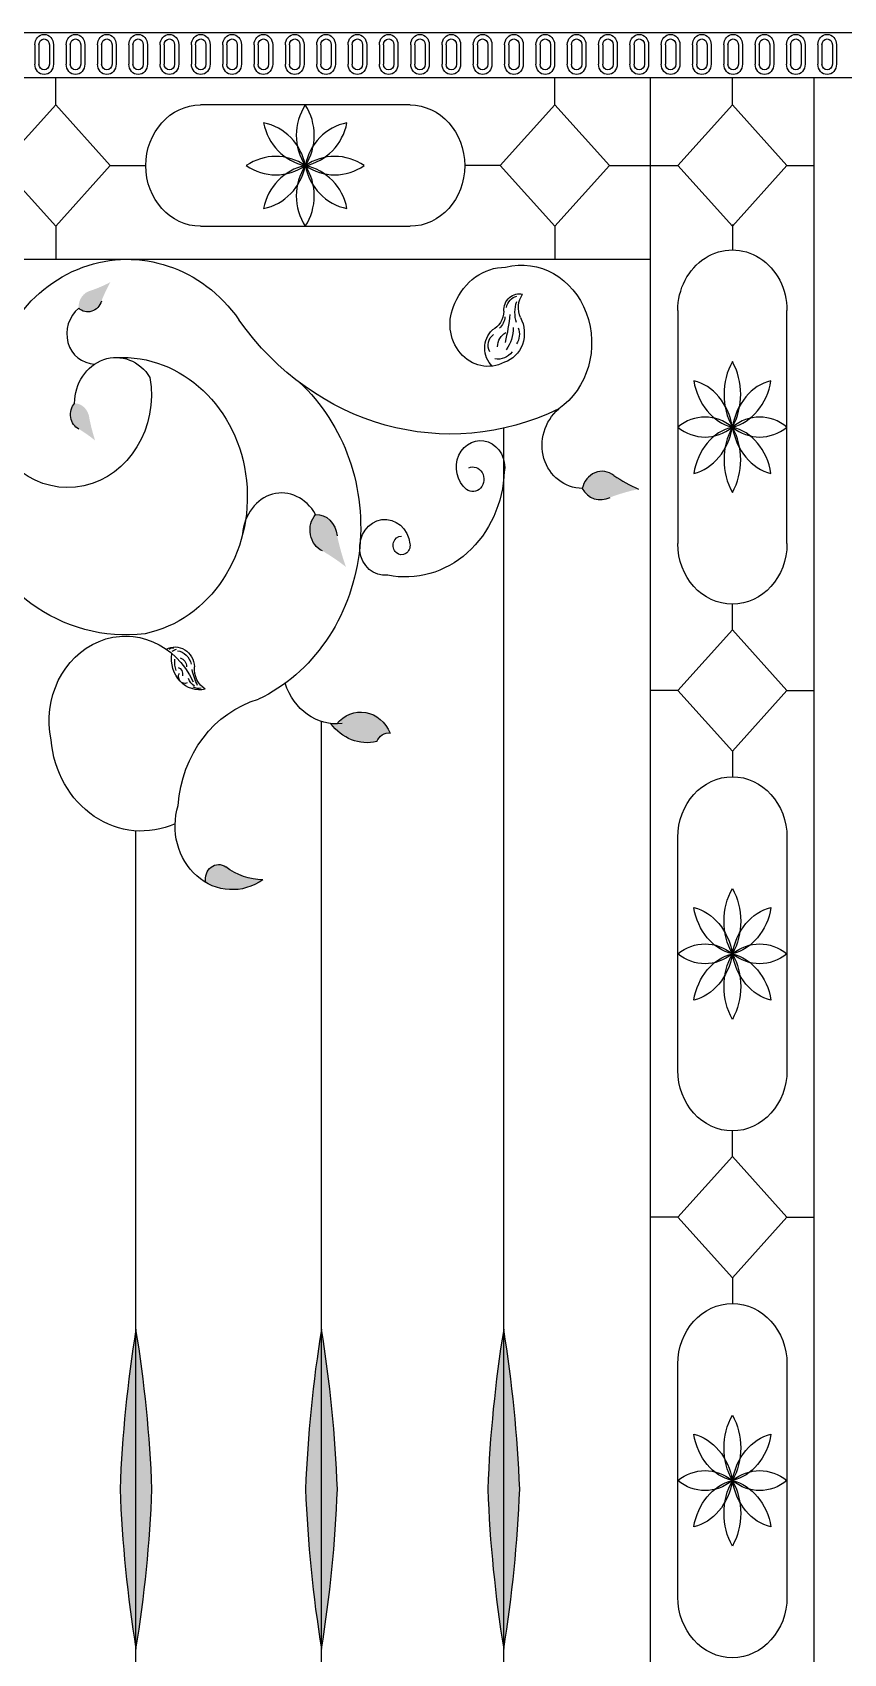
# Model space of a CAD drawing. Header units: inches. Extents: x -12530 to 36157, y 78659 to 110077.
# Drawn here: x 16740 to 17387, y 95311 to 96602 of the extents above; entities that cross this region are included whole.
import ezdxf

# ---------------------------------------------------------------- set-up
doc = ezdxf.new("R2010")
doc.units = ezdxf.units.IN
doc.header["$MEASUREMENT"] = 0
doc.layers.add('freecads.com', color=7, linetype='Continuous')

msp = doc.modelspace()

# ---------------------------------------------------------------- hatches: boundary and pattern name
at = {"layer": 'freecads.com'}
h = msp.add_hatch(color=256, dxfattribs=at)
edge = h.paths.add_edge_path()
edge.add_ellipse((16756.56915233813, 96504.02784692858), major_axis=(43.06384436879893, 105.7939623155157), ratio=0.9469011507490561, start_angle=218.0504278339955, end_angle=226.5621950178512, ccw=False)
edge.add_ellipse((16789.3356725439, 96384.17907957749), major_axis=(4.792041118782542, 11.77249789979493), ratio=0.9469011507478438, start_angle=31.97543274600651, end_angle=120.6182258387456)
edge.add_ellipse((16784.88071595626, 96390.7168436998), major_axis=(4.284943297238092, 10.52672227104629), ratio=0.946901150749597, start_angle=159.7426158206247, end_angle=277.1150805852438)
edge.add_ellipse((16905.88046496419, 96344.2372041218), major_axis=(47.34596571399138, 116.3137519308572), ratio=0.9469011507503976, start_angle=82.53915729714771, end_angle=90.5950854310887, ccw=False)
h = msp.add_hatch(color=256, dxfattribs=at)
edge = h.paths.add_edge_path()
edge.add_ellipse((16884.85749487706, 96318.93575745924), major_axis=(-8.829557838660241, 121.2470976972234), ratio=0.8359317068079867, start_angle=99.78457259615902, end_angle=109.79613458912229, ccw=False)
edge.add_ellipse((16774.56329251868, 96293.03345593935), major_axis=(-0.9825319788094438, 13.49208567121029), ratio=0.8359317068012387, start_angle=-87.58124347453948, end_angle=-1.761904168033556)
edge.add_ellipse((16780.81063008584, 96297.39924930505), major_axis=(-0.8785596183861876, 12.06434181823648), ratio=0.8359317068012913, start_angle=32.51968818700655, end_angle=159.02811667615)
edge.add_ellipse((16728.66777434676, 96167.48022922767), major_axis=(-9.7075388596566, 133.3034942245956), ratio=0.8359317068004688, start_angle=326.433184229696, end_angle=333.5028607831824, ccw=False)
h = msp.add_hatch(color=256, dxfattribs=at)
edge = h.paths.add_edge_path()
edge.add_ellipse((17245.90010907651, 96078.66063698233), major_axis=(64.91117555621292, 151.1091326150022), ratio=0.9321556912634203, start_angle=31.39300988303569, end_angle=39.76336417614962)
edge.add_ellipse((17193.72713847815, 96247.94822657768), major_axis=(7.223159633431393, 16.81506115689548), ratio=0.932155691267479, start_angle=143.9978660258343, end_angle=225.9268037189526, ccw=False)
edge.add_ellipse((17193.48242331339, 96236.23671513371), major_axis=(6.458798806082675, 15.03567724333848), ratio=0.932155691265331, start_angle=-14.409785686897976, end_angle=103.5107411766183, ccw=False)
edge.add_ellipse((17298.72209390854, 96402.44082074754), major_axis=(71.3657207607902, 166.1349077105219), ratio=0.9321556912642247, start_angle=171.3837466457649, end_angle=178.5079110942614)
h = msp.add_hatch(color=256, dxfattribs=at)
edge = h.paths.add_edge_path()
edge.add_ellipse((17124.00966235869, 96239.22689113839), major_axis=(-14.01955956894244, 173.0469924099723), ratio=0.8364599452372479, start_angle=100.5485766842105, end_angle=110.534208690421, ccw=False)
edge.add_ellipse((16967.12825880449, 96198.80538737917), major_axis=(-1.560062899776448, 19.25625347812914), ratio=0.8364599452286361, start_angle=-86.80599533184382, end_angle=-1.218981540459355)
edge.add_ellipse((16975.94149521525, 96205.23505863431), major_axis=(-1.39497573155363, 17.21854053999207), ratio=0.8364599452286675, start_angle=33.14863903629293, end_angle=159.5890570134705)
edge.add_ellipse((16904.73412190301, 96018.05263596874), major_axis=(-15.41361660421612, 190.2541932257607), ratio=0.8364599452274143, start_angle=327.0306658284395, end_angle=334.077844666511, ccw=False)
h = msp.add_hatch(color=256, dxfattribs=at)
edge = h.paths.add_edge_path()
edge.add_ellipse((16982.72245549846, 96099.55982388221), major_axis=(-5.76904e-11, 48.25036335208235), ratio=0.9000000000041753, start_angle=174.4578935609662, end_angle=179.9999999999474)
edge.add_ellipse((17001.85364987525, 96031.73806726153), major_axis=(-3.7173e-12, 28.89454090421123), ratio=0.9000000000001392, start_angle=297.4647620366055, end_angle=404.34835233096675, ccw=False)
edge.add_ellipse((17024.30612748418, 96032.34132296478), major_axis=(1.80479e-11, 11.70462034125568), ratio=0.9000000000002611, start_angle=-5.410998007281128, end_angle=63.39969833489099)
edge.add_ellipse((17007.07177404462, 96077.8488314191), major_axis=(-9.768e-12, 41.57193963614203), ratio=0.9000000000001216, start_angle=132.1588293890722, end_angle=190.6191178511974, ccw=False)
h = msp.add_hatch(color=256, dxfattribs=at)
edge = h.paths.add_edge_path()
edge.add_ellipse((16888.69457425694, 95927.60803366105), major_axis=(-8.854e-12, 11.62452469734468), ratio=0.9000000000004398, start_angle=-30.393698442721472, end_angle=104.7088469894592, ccw=False)
edge.add_ellipse((16924.25885912405, 95985.90062130078), major_axis=(-3.40459e-11, 58.80169778019465), ratio=0.9000000000002781, start_angle=148.4158256806919, end_angle=179.7310628270357)
edge.add_ellipse((16899.55905726362, 95969.81536075428), major_axis=(-5.8318e-12, 50.60703985846156), ratio=0.9000000000002099, start_angle=154.8760792223053, end_angle=209.7599069993675, ccw=False)
h = msp.add_hatch(color=256, dxfattribs=at)
edge = h.paths.add_edge_path()
edge.add_ellipse((17547.59919345753, 95400.51898445588), major_axis=(5.980363e-10, 885.5106899501646), ratio=0.8337058137773302, start_angle=76.90014490661731, end_angle=86.80132032790912)
edge.add_ellipse((17547.59919345753, 95482.94520606729), major_axis=(-9.930737e-10, 885.5106899506695), ratio=0.8337058137768671, start_angle=93.19867967207823, end_angle=103.0998550931513)
edge.add_ellipse((16098.11483157248, 95482.94520606729), major_axis=(8.21094e-10, 885.5106899507152), ratio=0.833705813776725, start_angle=256.9001449068301, end_angle=266.8013203279054)
edge.add_ellipse((16098.11483157012, 95400.51898446058), major_axis=(7.37165e-10, 885.5106899508253), ratio=0.8337058137789236, start_angle=-86.80132032834622, end_angle=-76.90014490708406)
h = msp.add_hatch(color=256, dxfattribs=at)
edge = h.paths.add_edge_path()
edge.add_ellipse((17695.35201212213, 95400.51898445588), major_axis=(3.905494e-10, 885.5106899499237), ratio=0.8337058137775541, start_angle=76.90014490660388, end_angle=86.80132032789568)
edge.add_ellipse((17695.35201212213, 95482.94520606729), major_axis=(-6.693256e-10, 885.510689950181), ratio=0.8337058137773231, start_angle=93.19867967209916, end_angle=103.0998550931722)
edge.add_ellipse((16245.86765023826, 95482.94520606729), major_axis=(8.21094e-10, 885.5106899507152), ratio=0.833705813776725, start_angle=256.9001449068301, end_angle=266.8013203279054)
edge.add_ellipse((16245.86765023591, 95400.51898446058), major_axis=(7.366154e-10, 885.510689950828), ratio=0.8337058137789236, start_angle=-86.80132032834626, end_angle=-76.90014490708411)
h = msp.add_hatch(color=256, dxfattribs=at)
edge = h.paths.add_edge_path()
edge.add_ellipse((17840.524288626, 95400.51898445588), major_axis=(5.980363e-10, 885.5106899501646), ratio=0.8337058137773302, start_angle=76.90014490661731, end_angle=86.80132032790912)
edge.add_ellipse((17840.524288626, 95482.94520606729), major_axis=(-9.930737e-10, 885.5106899506695), ratio=0.8337058137768671, start_angle=93.19867967207823, end_angle=103.0998550931513)
edge.add_ellipse((16391.03992674094, 95482.94520606729), major_axis=(8.21094e-10, 885.5106899507152), ratio=0.833705813776725, start_angle=256.9001449068301, end_angle=266.8013203279054)
edge.add_ellipse((16391.03992673859, 95400.51898446058), major_axis=(7.366154e-10, 885.510689950828), ratio=0.8337058137789236, start_angle=-86.80132032834626, end_angle=-76.90014490708411)

# ---------------------------------------------------------------- linework, layer by layer
for p, q in [((15987.81709525844, 96602.03731265885), (18796.53814705358, 96602.03731265885)), ((16742.30926990831, 96592.24936807767), (16742.30926990831, 96576.77873008043)), ((16745.59089050415, 96592.24936807767), (16745.59089050415, 96576.77873008043)), ((16753.86818240923, 96592.24936807767), (16753.86818240923, 96576.77873008043)), ((16757.1498030062, 96592.24936807767), (16757.1498030062, 96576.77873008043)), ((16767.25647433805, 96592.24936807767), (16767.25647433805, 96576.77873008043)), ((16770.53809493622, 96592.24936807767), (16770.53809493622, 96576.77873008043)), ((16778.81538684013, 96592.24936807767), (16778.81538684013, 96576.77873008043)), ((16782.09700743714, 96592.24936807767), (16782.09700743714, 96576.77873008043)), ((16792.20367877013, 96592.24936807767), (16792.20367877013, 96576.77873008043)), ((16795.48529936596, 96592.24936807767), (16795.48529936596, 96576.77873008043)), ((16803.76259127104, 96592.24936807767), (16803.76259127104, 96576.77873008043)), ((16807.04421186804, 96592.24936807767), (16807.04421186804, 96576.77873008043)), ((16817.15088319987, 96592.24936807767), (16817.15088319987, 96576.77873008043)), ((16820.43250379804, 96592.24936807767), (16820.43250379804, 96576.77873008043)), ((16828.70979570195, 96592.24936807767), (16828.70979570195, 96576.77873008043)), ((16831.99141629895, 96592.24936807767), (16831.99141629895, 96576.77873008043)), ((16842.09808763197, 96592.24936807767), (16842.09808763197, 96576.77873008043)), ((16845.37970822778, 96592.24936807767), (16845.37970822778, 96576.77873008043)), ((16853.65700013286, 96592.24936807767), (16853.65700013286, 96576.77873008043)), ((16856.93862072986, 96592.24936807767), (16856.93862072986, 96576.77873008043)), ((16867.04529206288, 96592.24936807767), (16867.04529206288, 96576.77873008043)), ((16870.32691265985, 96592.24936807767), (16870.32691265985, 96576.77873008043)), ((16878.60420456496, 96592.24936807767), (16878.60420456496, 96576.77873008043)), ((16881.88582516076, 96592.24936807767), (16881.88582516076, 96576.77873008043)), ((16891.99249649379, 96592.24936807767), (16891.99249649379, 96576.77873008043)), ((16895.27411709079, 96592.24936807767), (16895.27411709079, 96576.77873008043)), ((16903.55140899467, 96592.24936807767), (16903.55140899467, 96576.77873008043)), ((16906.83302959284, 96592.24936807767), (16906.83302959284, 96576.77873008043)), ((16916.9397009247, 96592.24936807767), (16916.9397009247, 96576.77873008043)), ((16920.22132152169, 96592.24936807767), (16920.22132152169, 96576.77873008043)), ((16928.49861342677, 96592.24936807767), (16928.49861342677, 96576.77873008043)), ((16931.78023402258, 96592.24936807767), (16931.78023402258, 96576.77873008043)), ((16941.8869053556, 96592.24936807767), (16941.8869053556, 96576.77873008043)), ((16945.16852595261, 96592.24936807767), (16945.16852595261, 96576.77873008043)), ((16953.44581785649, 96592.24936807767), (16953.44581785649, 96576.77873008043)), ((16956.72743845468, 96592.24936807767), (16956.72743845468, 96576.77873008043)), ((16966.83410978651, 96592.24936807767), (16966.83410978651, 96576.77873008043)), ((16970.11573038468, 96592.24936807767), (16970.11573038468, 96576.77873008043)), ((16978.39302228859, 96592.24936807767), (16978.39302228859, 96576.77873008043)), ((16981.6746428844, 96592.24936807767), (16981.6746428844, 96576.77873008043)), ((16991.78131421861, 96592.24936807767), (16991.78131421861, 96576.77873008043)), ((16995.06293481442, 96592.24936807767), (16995.06293481442, 96576.77873008043)), ((17003.3402267195, 96592.24936807767), (17003.3402267195, 96576.77873008043)), ((17006.6218473165, 96592.24936807767), (17006.6218473165, 96576.77873008043)), ((17016.72851864833, 96592.24936807767), (17016.72851864833, 96576.77873008043)), ((17020.01013924649, 96592.24936807767), (17020.01013924649, 96576.77873008043)), ((17028.2874311504, 96592.24936807767), (17028.2874311504, 96576.77873008043)), ((17031.56905174741, 96592.24936807767), (17031.56905174741, 96576.77873008043)), ((17041.67572308043, 96592.24936807767), (17041.67572308043, 96576.77873008043)), ((17044.95734367623, 96592.24936807767), (17044.95734367623, 96576.77873008043)), ((17053.23463558131, 96592.24936807767), (17053.23463558131, 96576.77873008043)), ((17056.51625617831, 96592.24936807767), (17056.51625617831, 96576.77873008043)), ((17066.62292751014, 96592.24936807767), (17066.62292751014, 96576.77873008043)), ((17069.90454810834, 96592.24936807767), (17069.90454810834, 96576.77873008043)), ((17078.18184001222, 96592.24936807767), (17078.18184001222, 96576.77873008043)), ((17081.46346060922, 96592.24936807767), (17081.46346060922, 96576.77873008043)), ((17091.57013194224, 96592.24936807767), (17091.57013194224, 96576.77873008043)), ((17094.85175253924, 96592.24936807767), (17094.85175253924, 96576.77873008043)), ((17103.12904444313, 96592.24936807767), (17103.12904444313, 96576.77873008043)), ((17106.41066504132, 96592.24936807767), (17106.41066504132, 96576.77873008043)), ((17116.51733637315, 96592.24936807767), (17116.51733637315, 96576.77873008043)), ((17119.79895697015, 96592.24936807767), (17119.79895697015, 96576.77873008043)), ((17128.07624887523, 96592.24936807767), (17128.07624887523, 96576.77873008043)), ((17131.35786947104, 96592.24936807767), (17131.35786947104, 96576.77873008043)), ((17141.46454080406, 96592.24936807767), (17141.46454080406, 96576.77873008043)), ((17144.74616140106, 96592.24936807767), (17144.74616140106, 96576.77873008043)), ((17153.02345330497, 96592.24936807767), (17153.02345330497, 96576.77873008043)), ((17156.30507390314, 96592.24936807767), (17156.30507390314, 96576.77873008043)), ((17166.41174523497, 96592.24936807767), (17166.41174523497, 96576.77873008043)), ((17169.6933658308, 96592.24936807767), (17169.6933658308, 96576.77873008043)), ((17177.97065773704, 96592.24936807767), (17177.97065773704, 96576.77873008043)), ((17181.25227833285, 96592.24936807767), (17181.25227833285, 96576.77873008043)), ((17191.35894966587, 96592.24936807767), (17191.35894966587, 96576.77873008043)), ((17194.64057026288, 96592.24936807767), (17194.64057026288, 96576.77873008043)), ((17202.91786216679, 96592.24936807767), (17202.91786216679, 96576.77873008043)), ((17206.19948276495, 96592.24936807767), (17206.19948276495, 96576.77873008043)), ((17216.30615409678, 96592.24936807767), (17216.30615409678, 96576.77873008043)), ((17219.58777469378, 96592.24936807767), (17219.58777469378, 96576.77873008043)), ((17227.86506659886, 96592.24936807767), (17227.86506659886, 96576.77873008043)), ((17231.14668719586, 96592.24936807767), (17231.14668719586, 96576.77873008043)), ((17241.25335852888, 96592.24936807767), (17241.25335852888, 96576.77873008043)), ((17244.53497912469, 96592.24936807767), (17244.53497912469, 96576.77873008043)), ((17252.81227102977, 96592.24936807767), (17252.81227102977, 96576.77873008043)), ((17256.09389162677, 96592.24936807767), (17256.09389162677, 96576.77873008043)), ((17266.20056295863, 96592.24936807767), (17266.20056295863, 96576.77873008043)), ((17269.4821835556, 96592.24936807767), (17269.4821835556, 96576.77873008043)), ((17277.7594754607, 96592.24936807767), (17277.7594754607, 96576.77873008043)), ((17281.04109605768, 96592.24936807767), (17281.04109605768, 96576.77873008043)), ((17291.1477673907, 96592.24936807767), (17291.1477673907, 96576.77873008043)), ((17294.4293879865, 96592.24936807767), (17294.4293879865, 96576.77873008043)), ((17302.70667989161, 96592.24936807767), (17302.70667989161, 96576.77873008043)), ((17305.98830048858, 96592.24936807767), (17305.98830048858, 96576.77873008043)), ((17316.09497182044, 96592.24936807767), (17316.09497182044, 96576.77873008043)), ((17319.37659241744, 96592.24936807767), (17319.37659241744, 96576.77873008043)), ((17327.65388432252, 96592.24936807767), (17327.65388432252, 96576.77873008043)), ((17330.93550491949, 96592.24936807767), (17330.93550491949, 96576.77873008043)), ((17341.04217625135, 96592.24936807767), (17341.04217625135, 96576.77873008043)), ((17344.32379684951, 96592.24936807767), (17344.32379684951, 96576.77873008043)), ((17352.60108875343, 96592.24936807767), (17352.60108875343, 96576.77873008043)), ((17355.88270935159, 96592.24936807767), (17355.88270935159, 96576.77873008043)), ((17365.98938068342, 96592.24936807767), (17365.98938068342, 96576.77873008043)), ((17369.27100127926, 96592.24936807767), (17369.27100127926, 96576.77873008043)), ((17377.5482931855, 96592.24936807767), (17377.5482931855, 96576.77873008043)), ((17380.82991378133, 96592.24936807767), (17380.82991378133, 96576.77873008043)), ((15987.81709525844, 96566.19743068157), (18796.53814705358, 96566.19743068157)), ((16758.9290326407, 96544.26446648416), (16758.9290326407, 96566.19743068157)), ((17156.50534138883, 96544.26446648416), (17156.50534138883, 96566.19743068157)), ((17232.73497775132, 94033.30365418523), (17232.73497775132, 96566.19743068157)), ((17297.92615460947, 96544.26446648416), (17297.92615460947, 96566.19743068157)), ((17363.11733146881, 94033.30365418523), (17363.11733146881, 96566.19743068157)), ((16715.43243034113, 96495.93490837354), (16758.9290326407, 96544.26446648416)), ((16758.9290326407, 96544.26446648416), (16802.42563494026, 96495.93490837354)), ((17041.19554450755, 96544.26446648416), (16874.23882952078, 96544.26446648416)), ((17156.50534138883, 96544.26446648416), (17113.00873908807, 96495.93490837354)), ((17200.00194368839, 96495.93490837354), (17156.50534138883, 96544.26446648416)), ((17297.92615460947, 96544.26446648416), (17254.4295523111, 96495.93490837354)), ((17341.42275690904, 96495.93490837354), (17297.92615460947, 96544.26446648416)), ((16758.9290326407, 96447.60535026764), (16715.43243034113, 96495.93490837354)), ((16802.42563494026, 96495.93490837354), (16758.9290326407, 96447.60535026764)), ((16802.42563494026, 96495.93490837354), (16830.74222722122, 96495.93490837354)), ((17113.00873908807, 96495.93490837354), (17084.69214680828, 96495.93490837354)), ((17113.00873908807, 96495.93490837354), (17156.50534138883, 96447.60535026764)), ((17156.50534138883, 96447.60535026764), (17200.00194368839, 96495.93490837354)), ((17200.00194368839, 96495.93490837354), (17254.4295523111, 96495.93490837354)), ((17254.4295523111, 96495.93490837354), (17297.92615460947, 96447.60535026764)), ((17297.92615460947, 96447.60535026764), (17341.42275690904, 96495.93490837354)), ((17341.42275690904, 96495.93490837354), (17363.11733146881, 96495.93490837354)), ((17297.92615460947, 96449.15331344664), (17297.92615460947, 96428.76831243766)), ((16758.9290326407, 96447.60535026764), (16758.9290326407, 96421.32814877453)), ((16874.23882952078, 96447.60535026764), (17041.19554450755, 96447.60535026764)), ((17156.50534138883, 96447.60535026764), (17156.50534138883, 96421.32814877453)), ((16132.66381480512, 96421.32814877453), (17232.73497775132, 96421.32814877453)), ((17254.4295523111, 96380.43875433176), (17254.4295523111, 96194.93129322698)), ((17341.42275690904, 96194.93129322698), (17341.42275690904, 96380.43875433176)), ((17115.78210768405, 94810.67897302256), (17115.78210768405, 96286.82343528025)), ((17297.92615460947, 96126.21673410737), (17297.92615460947, 96146.60173512108)), ((17254.4295523111, 96077.88717599676), (17297.92615460947, 96126.21673410737)), ((17297.92615460947, 96126.21673410737), (17341.42275690904, 96077.88717599676)), ((17254.4295523111, 96077.88717599676), (17232.73497775132, 96077.88717599676)), ((17297.92615460947, 96029.55761788614), (17254.4295523111, 96077.88717599676)), ((17341.42275690904, 96077.88717599676), (17297.92615460947, 96029.55761788614)), ((17341.42275690904, 96077.88717599676), (17363.11733146881, 96077.88717599676)), ((16970.60983118021, 94890.44871188934), (16970.60983118021, 96053.22444744674)), ((17297.92615460947, 96029.55761788614), (17297.92615460947, 96009.17261687716)), ((16822.85701251442, 95059.25876865687), (16822.85701251442, 95966.04866136528)), ((17254.4295523111, 95775.33559766648), (17254.4295523111, 95960.84305876654)), ((17341.42275690904, 95960.84305876654), (17341.42275690904, 95775.33559766648)), ((17297.92615460947, 95706.62103854687), (17297.92615460947, 95727.00603956057)), ((17297.92615460947, 95706.62103854687), (17254.4295523111, 95658.29148043627)), ((17341.42275690904, 95658.29148043627), (17297.92615460947, 95706.62103854687)), ((17254.4295523111, 95658.29148043627), (17232.73497775132, 95658.29148043627)), ((17254.4295523111, 95658.29148043627), (17297.92615460947, 95609.96192233035)), ((17297.92615460947, 95609.96192233035), (17341.42275690904, 95658.29148043627)), ((17341.42275690904, 95658.29148043627), (17363.11733146881, 95658.29148043627)), ((17297.92615460947, 95609.96192233035), (17297.92615460947, 95589.57692131666)), ((17254.4295523111, 95355.73990210597), (17254.4295523111, 95541.24736320601)), ((17341.42275690904, 95541.24736320601), (17341.42275690904, 95355.73990210597))]:
    msp.add_line(p, q, dxfattribs=at)
at = {"layer": 'freecads.com', "extrusion": (0, 0, -1)}
for centre, major_axis, ratio, start_param, end_param in [((16749.72953645669, 96592.24936807767), (1.4899e-12, 8.244740610319162), 0.9000000000004904, 4.712388980384527, 7.85398163397432), ((16749.72953645669, 96592.24936807767), (-1.28346e-11, 4.598495502589265), 0.9000000000006837, -1.570796326792384, 1.570796326797408), ((16774.67674088759, 96592.24936807767), (1.4899e-12, 8.244740610319162), 0.9000000000004904, 4.712388980384527, 7.85398163397432), ((16774.67674088759, 96592.24936807767), (-1.28346e-11, 4.598495502589265), 0.9000000000006837, -1.570796326792384, 1.570796326797408), ((16799.6239453185, 96592.24936807767), (1.4899e-12, 8.244740610319162), 0.9000000000004904, 4.712388980384527, 7.85398163397432), ((16799.6239453185, 96592.24936807767), (-1.28346e-11, 4.598495502589265), 0.9000000000006837, -1.570796326792384, 1.570796326797408), ((16824.57114975058, 96592.24936807767), (1.4899e-12, 8.244740610319162), 0.9000000000004904, 4.712388980384527, 7.85398163397432), ((16824.57114975058, 96592.24936807767), (-1.28346e-11, 4.598495502589265), 0.9000000000006837, -1.570796326792384, 1.570796326797408), ((16849.51835418032, 96592.24936807767), (1.4899e-12, 8.244740610319162), 0.9000000000004904, 4.712388980384527, 7.85398163397432), ((16849.51835418032, 96592.24936807767), (-1.28346e-11, 4.598495502589265), 0.9000000000006837, -1.570796326792384, 1.570796326797408), ((16874.46555861242, 96592.24936807767), (1.4899e-12, 8.244740610319162), 0.9000000000004904, 4.712388980384527, 7.85398163397432), ((16874.46555861242, 96592.24936807767), (-1.28346e-11, 4.598495502589265), 0.9000000000006837, -1.570796326792384, 1.570796326797408), ((16899.41276304213, 96592.24936807767), (1.4899e-12, 8.244740610319162), 0.9000000000004904, 4.712388980384527, 7.85398163397432), ((16899.41276304213, 96592.24936807767), (-1.28346e-11, 4.598495502589265), 0.9000000000006837, -1.570796326792384, 1.570796326797408), ((16924.35996747423, 96592.24936807767), (1.4899e-12, 8.244740610319162), 0.9000000000004904, 4.712388980384527, 7.85398163397432), ((16924.35996747423, 96592.24936807767), (-1.28346e-11, 4.598495502589265), 0.9000000000006837, -1.570796326792384, 1.570796326797408), ((16949.30717190514, 96592.24936807767), (1.4899e-12, 8.244740610319162), 0.9000000000004904, 4.712388980384527, 7.85398163397432), ((16949.30717190514, 96592.24936807767), (-1.28346e-11, 4.598495502589265), 0.9000000000006837, -1.570796326792384, 1.570796326797408), ((16974.25437633605, 96592.24936807767), (1.4899e-12, 8.244740610319162), 0.9000000000004904, 4.712388980384527, 7.85398163397432), ((16974.25437633605, 96592.24936807767), (-1.28346e-11, 4.598495502589265), 0.9000000000006837, -1.570796326792384, 1.570796326797408), ((16999.20158076696, 96592.24936807767), (1.4899e-12, 8.244740610319162), 0.9000000000004904, 4.712388980384527, 7.85398163397432), ((16999.20158076696, 96592.24936807767), (-1.28346e-11, 4.598495502589265), 0.9000000000006837, -1.570796326792384, 1.570796326797408), ((17024.14878519786, 96592.24936807767), (1.4899e-12, 8.244740610319162), 0.9000000000004904, 4.712388980384527, 7.85398163397432), ((17024.14878519786, 96592.24936807767), (-1.28346e-11, 4.598495502589265), 0.9000000000006837, -1.570796326792384, 1.570796326797408), ((17049.09598962877, 96592.24936807767), (1.4899e-12, 8.244740610319162), 0.9000000000004904, 4.712388980384527, 7.85398163397432), ((17049.09598962877, 96592.24936807767), (-1.28346e-11, 4.598495502589265), 0.9000000000006837, -1.570796326792384, 1.570796326797408), ((17074.04319406087, 96592.24936807767), (1.4899e-12, 8.244740610319162), 0.9000000000004904, 4.712388980384527, 7.85398163397432), ((17074.04319406087, 96592.24936807767), (-1.28346e-11, 4.598495502589265), 0.9000000000006837, -1.570796326792384, 1.570796326797408), ((17098.99039849059, 96592.24936807767), (1.4899e-12, 8.244740610319162), 0.9000000000004904, 4.712388980384527, 7.85398163397432), ((17098.99039849059, 96592.24936807767), (-1.28346e-11, 4.598495502589265), 0.9000000000006837, -1.570796326792384, 1.570796326797408), ((17123.93760292269, 96592.24936807767), (1.4899e-12, 8.244740610319162), 0.9000000000004904, 4.712388980384527, 7.85398163397432), ((17123.93760292269, 96592.24936807767), (-1.28346e-11, 4.598495502589265), 0.9000000000006837, -1.570796326792384, 1.570796326797408), ((17148.88480735243, 96592.24936807767), (1.4899e-12, 8.244740610319162), 0.9000000000004904, 4.712388980384527, 7.85398163397432), ((17148.88480735243, 96592.24936807767), (-1.28346e-11, 4.598495502589265), 0.9000000000006837, -1.570796326792384, 1.570796326797408), ((17173.8320117845, 96592.24936807767), (1.4899e-12, 8.244740610319162), 0.9000000000004904, 4.712388980384527, 7.85398163397432), ((17173.8320117845, 96592.24936807767), (-1.28346e-11, 4.598495502589265), 0.9000000000006837, -1.570796326792384, 1.570796326797408), ((17198.77921621541, 96592.24936807767), (1.4899e-12, 8.244740610319162), 0.9000000000004904, 4.712388980384527, 7.85398163397432), ((17198.77921621541, 96592.24936807767), (-1.28346e-11, 4.598495502589265), 0.9000000000006837, -1.570796326792384, 1.570796326797408), ((17223.72642064632, 96592.24936807767), (1.4899e-12, 8.244740610319162), 0.9000000000004904, 4.712388980384527, 7.85398163397432), ((17223.72642064632, 96592.24936807767), (-1.28346e-11, 4.598495502589265), 0.9000000000006837, -1.570796326792384, 1.570796326797408), ((17248.67362507723, 96592.24936807767), (1.4899e-12, 8.244740610319162), 0.9000000000004904, 4.712388980384527, 7.85398163397432), ((17248.67362507723, 96592.24936807767), (-1.28346e-11, 4.598495502589265), 0.9000000000006837, -1.570796326792384, 1.570796326797408), ((17273.62082950814, 96592.24936807767), (1.4899e-12, 8.244740610319162), 0.9000000000004904, 4.712388980384527, 7.85398163397432), ((17273.62082950814, 96592.24936807767), (-1.28346e-11, 4.598495502589265), 0.9000000000006837, -1.570796326792384, 1.570796326797408), ((17298.56803393907, 96592.24936807767), (1.4899e-12, 8.244740610319162), 0.9000000000004904, 4.712388980384527, 7.85398163397432), ((17298.56803393907, 96592.24936807767), (-1.28346e-11, 4.598495502589265), 0.9000000000006837, -1.570796326792384, 1.570796326797408), ((17323.51523837114, 96592.24936807767), (1.4899e-12, 8.244740610319162), 0.9000000000004904, 4.712388980384527, 7.85398163397432), ((17323.51523837114, 96592.24936807767), (-1.28346e-11, 4.598495502589265), 0.9000000000006837, -1.570796326792384, 1.570796326797408), ((17348.46244280089, 96592.24936807767), (1.4899e-12, 8.244740610319162), 0.9000000000004904, 4.712388980384527, 7.85398163397432), ((17348.46244280089, 96592.24936807767), (-1.28346e-11, 4.598495502589265), 0.9000000000006837, -1.570796326792384, 1.570796326797408), ((17373.40964723296, 96592.24936807767), (1.4899e-12, 8.244740610319162), 0.9000000000004904, 4.712388980384527, 7.85398163397432), ((17373.40964723296, 96592.24936807767), (-1.28346e-11, 4.598495502589265), 0.9000000000006837, -1.570796326792384, 1.570796326797408), ((16749.72953645669, 96576.77873008043), (6.725e-13, 8.24474061032366), 0.8999999999997271, 1.570796326794822, 4.712388980384615), ((16749.72953645669, 96576.77873008043), (6.468e-12, 4.598495502593757), 0.8999999999993162, 1.57079632679363, 4.712388980383423), ((16774.67674088759, 96576.77873008043), (6.725e-13, 8.24474061032366), 0.8999999999997271, 1.570796326794822, 4.712388980384615), ((16774.67674088759, 96576.77873008043), (6.468e-12, 4.598495502593757), 0.8999999999993162, 1.57079632679363, 4.712388980383423), ((16799.6239453185, 96576.77873008043), (6.725e-13, 8.24474061032366), 0.8999999999997271, 1.570796326794822, 4.712388980384615), ((16799.6239453185, 96576.77873008043), (6.468e-12, 4.598495502593757), 0.8999999999993162, 1.57079632679363, 4.712388980383423), ((16824.57114975058, 96576.77873008043), (6.725e-13, 8.24474061032366), 0.8999999999997271, 1.570796326794822, 4.712388980384615), ((16824.57114975058, 96576.77873008043), (6.468e-12, 4.598495502593757), 0.8999999999993162, 1.57079632679363, 4.712388980383423), ((16849.51835418032, 96576.77873008043), (6.725e-13, 8.24474061032366), 0.8999999999997271, 1.570796326794822, 4.712388980384615), ((16849.51835418032, 96576.77873008043), (6.468e-12, 4.598495502593757), 0.8999999999993162, 1.57079632679363, 4.712388980383423), ((16874.46555861242, 96576.77873008043), (6.725e-13, 8.24474061032366), 0.8999999999997271, 1.570796326794822, 4.712388980384615), ((16874.46555861242, 96576.77873008043), (6.468e-12, 4.598495502593757), 0.8999999999993162, 1.57079632679363, 4.712388980383423), ((16899.41276304213, 96576.77873008043), (6.725e-13, 8.24474061032366), 0.8999999999997271, 1.570796326794822, 4.712388980384615), ((16899.41276304213, 96576.77873008043), (6.468e-12, 4.598495502593757), 0.8999999999993162, 1.57079632679363, 4.712388980383423), ((16924.35996747423, 96576.77873008043), (6.725e-13, 8.24474061032366), 0.8999999999997271, 1.570796326794822, 4.712388980384615), ((16924.35996747423, 96576.77873008043), (6.468e-12, 4.598495502593757), 0.8999999999993162, 1.57079632679363, 4.712388980383423), ((16949.30717190514, 96576.77873008043), (6.725e-13, 8.24474061032366), 0.8999999999997271, 1.570796326794822, 4.712388980384615), ((16949.30717190514, 96576.77873008043), (6.468e-12, 4.598495502593757), 0.8999999999993162, 1.57079632679363, 4.712388980383423), ((16974.25437633605, 96576.77873008043), (6.725e-13, 8.24474061032366), 0.8999999999997271, 1.570796326794822, 4.712388980384615), ((16974.25437633605, 96576.77873008043), (6.468e-12, 4.598495502593757), 0.8999999999993162, 1.57079632679363, 4.712388980383423), ((16999.20158076696, 96576.77873008043), (6.725e-13, 8.24474061032366), 0.8999999999997271, 1.570796326794822, 4.712388980384615), ((16999.20158076696, 96576.77873008043), (6.468e-12, 4.598495502593757), 0.8999999999993162, 1.57079632679363, 4.712388980383423), ((17024.14878519786, 96576.77873008043), (6.725e-13, 8.24474061032366), 0.8999999999997271, 1.570796326794822, 4.712388980384615), ((17024.14878519786, 96576.77873008043), (6.468e-12, 4.598495502593757), 0.8999999999993162, 1.57079632679363, 4.712388980383423), ((17049.09598962877, 96576.77873008043), (6.725e-13, 8.24474061032366), 0.8999999999997271, 1.570796326794822, 4.712388980384615), ((17049.09598962877, 96576.77873008043), (6.468e-12, 4.598495502593757), 0.8999999999993162, 1.57079632679363, 4.712388980383423), ((17074.04319406087, 96576.77873008043), (6.725e-13, 8.24474061032366), 0.8999999999997271, 1.570796326794822, 4.712388980384615), ((17074.04319406087, 96576.77873008043), (6.468e-12, 4.598495502593757), 0.8999999999993162, 1.57079632679363, 4.712388980383423), ((17098.99039849059, 96576.77873008043), (6.725e-13, 8.24474061032366), 0.8999999999997271, 1.570796326794822, 4.712388980384615), ((17098.99039849059, 96576.77873008043), (6.468e-12, 4.598495502593757), 0.8999999999993162, 1.57079632679363, 4.712388980383423), ((17123.93760292269, 96576.77873008043), (6.725e-13, 8.24474061032366), 0.8999999999997271, 1.570796326794822, 4.712388980384615), ((17123.93760292269, 96576.77873008043), (6.468e-12, 4.598495502593757), 0.8999999999993162, 1.57079632679363, 4.712388980383423), ((17148.88480735243, 96576.77873008043), (6.725e-13, 8.24474061032366), 0.8999999999997271, 1.570796326794822, 4.712388980384615), ((17148.88480735243, 96576.77873008043), (6.468e-12, 4.598495502593757), 0.8999999999993162, 1.57079632679363, 4.712388980383423), ((17173.8320117845, 96576.77873008043), (6.725e-13, 8.24474061032366), 0.8999999999997271, 1.570796326794822, 4.712388980384615), ((17173.8320117845, 96576.77873008043), (6.468e-12, 4.598495502593757), 0.8999999999993162, 1.57079632679363, 4.712388980383423), ((17198.77921621541, 96576.77873008043), (6.725e-13, 8.24474061032366), 0.8999999999997271, 1.570796326794822, 4.712388980384615), ((17198.77921621541, 96576.77873008043), (6.468e-12, 4.598495502593757), 0.8999999999993162, 1.57079632679363, 4.712388980383423), ((17223.72642064632, 96576.77873008043), (6.725e-13, 8.24474061032366), 0.8999999999997271, 1.570796326794822, 4.712388980384615), ((17223.72642064632, 96576.77873008043), (6.468e-12, 4.598495502593757), 0.8999999999993162, 1.57079632679363, 4.712388980383423), ((17248.67362507723, 96576.77873008043), (6.725e-13, 8.24474061032366), 0.8999999999997271, 1.570796326794822, 4.712388980384615), ((17248.67362507723, 96576.77873008043), (6.468e-12, 4.598495502593757), 0.8999999999993162, 1.57079632679363, 4.712388980383423), ((17273.62082950814, 96576.77873008043), (6.725e-13, 8.24474061032366), 0.8999999999997271, 1.570796326794822, 4.712388980384615), ((17273.62082950814, 96576.77873008043), (6.468e-12, 4.598495502593757), 0.8999999999993162, 1.57079632679363, 4.712388980383423), ((17298.56803393907, 96576.77873008043), (6.725e-13, 8.24474061032366), 0.8999999999997271, 1.570796326794822, 4.712388980384615), ((17298.56803393907, 96576.77873008043), (6.468e-12, 4.598495502593757), 0.8999999999993162, 1.57079632679363, 4.712388980383423), ((17323.51523837114, 96576.77873008043), (6.725e-13, 8.24474061032366), 0.8999999999997271, 1.570796326794822, 4.712388980384615), ((17323.51523837114, 96576.77873008043), (6.468e-12, 4.598495502593757), 0.8999999999993162, 1.57079632679363, 4.712388980383423), ((17348.46244280089, 96576.77873008043), (6.725e-13, 8.24474061032366), 0.8999999999997271, 1.570796326794822, 4.712388980384615), ((17348.46244280089, 96576.77873008043), (6.468e-12, 4.598495502593757), 0.8999999999993162, 1.57079632679363, 4.712388980383423), ((17373.40964723296, 96576.77873008043), (6.725e-13, 8.24474061032366), 0.8999999999997271, 1.570796326794822, 4.712388980384615), ((17373.40964723296, 96576.77873008043), (6.468e-12, 4.598495502593757), 0.8999999999993162, 1.57079632679363, 4.712388980383423), ((16874.23882952078, 96495.93490837354), (-7.3793e-12, 48.32955811072588), 0.900000000000093, 3.141592653589962, 6.283185307179755), ((17041.19554450755, 96495.93490837354), (-7.3793e-12, 48.32955811072588), 0.900000000000093, 1.696e-13, 3.141592653589962), ((16815.93916827594, 96296.00363996852), (-2.37098e-11, 125.3245088022622), 0.9000000000001145, -1.547671826016722, 0.9074852098330503), ((17297.92615460947, 96380.43875433176), (1.8294e-12, 48.32955811071691), 0.9000000000001207, 4.712388980384655, 7.853981633974449), ((17117.29067809288, 96365.72011788588), (-2.29824e-11, 49.31787610107069), 0.90000000000006, -1.14087400565172, 8.72e-13), ((17130.11727082801, 96354.76446481142), (2.16699e-11, 61.93554116445902), 0.9000000000000166, -0.232187103239456, 2.58499027137941), ((17103.24753492476, 96369.65299362651), (-3.8747e-12, 33.62288937148862), 0.9000000000003489, 2.696082150176335, 5.229522056389362), ((17127.92716930838, 96380.37612711953), (-8.0551e-12, 13.46169786058744), 0.9000000000000596, 4.678600652174045, 6.528783362314412), ((17128.61191224975, 96380.01699329654), (-3.79e-13, 12.27073545344497), 0.9000000000001671, -1.329833552819917, -0.2250971634679075), ((17146.52402120673, 96379.07500691543), (1.3527e-11, 24.21772453485036), 0.8999999999998204, 4.366096177742448, 5.07520415590461), ((17142.67040836199, 96382.7186012071), (6.394e-12, 16.93061405854071), 0.9000000000000342, 4.2316218293669, 5.397673023592687), ((17073.46705854471, 96520.53808191922), (-1.46968e-11, 238.3969549531146), 0.9000000000000927, 2.728671575560124, 4.045983830701688), ((17100.51295695109, 96380.58034142073), (1.7774e-12, 17.01898422056723), 0.9000000000001037, 1.609526064343186, 2.724225780742168), ((17106.09437277481, 96375.81303436327), (1.01042e-11, 11.71493983310367), 0.900000000000152, 1.59068947252339, 2.502772232842222), ((17110.45466297611, 96362.58110858928), (-5.5315e-12, 24.15474981759687), 0.9000000000001007, 1.03614824289714, 2.869960920446592), ((16996.34317086179, 96391.78847681312), (1.637292e-10, 138.8570707140923), 0.8999999999994932, 1.674701400555044, 1.837801263963537), ((17117.5206254697, 96350.58545958735), (8.5669e-12, 18.77205545460103), 0.9000000000000964, 3.842602187112411, 5.589756474351689), ((17112.62399234578, 96352.77431668415), (3.2311e-12, 10.26349204210641), 0.9000000000001103, 4.189352766540998, 5.711406153451748), ((17122.57180705759, 96351.28298442368), (6.2132e-12, 12.99771433309057), 0.8999999999998477, -1.540417139156004, -0.4592134706804721), ((17100.04165782502, 96366.18084888684), (1.4997e-11, 25.81972861443615), 0.9000000000000621, 1.540457210067901, 2.282607791708187), ((17117.07987200849, 96361.55720355551), (-4.1215e-12, 12.43299780440469), 0.9000000000001337, 1.145567324660138, 2.234169100906592), ((16806.9092969566, 96306.52277936228), (5.33e-14, 36.57014802890851), 0.9000000000001392, -1.570144438810887, 0.9666102788850148), ((16811.63382657279, 96232.18671650234), (-8.95363e-11, 111.0303770422465), 0.9000000000001454, -0.0472972821528748, 2.956124847520818), ((17110.83762316056, 96359.1076593728), (1.76508e-11, 17.31351857979853), 0.9000000000001968, 2.29416774924754, 3.275867329364823), ((16768.5028537136, 96313.5752112917), (1.916312e-10, 74.05237560693556), 0.899999999999914, 1.384407005131753, 4.51291492337803), ((16867.49137223904, 96208.07601224098), (-2.4957e-12, 149.2985333653992), 0.9000000000000907, 0.6884156864624122, 2.736567283896502), ((16780.81063008584, 96297.39924930505), (-0.878559618425333, 12.06434181822481), 0.8359317068019539, 3.571518767546946, 5.631614440803734), ((17180.74417750455, 96274.91148666442), (14.39264463432695, 33.50517114664704), 0.9321556912679195, 2.778162960212624, 5.187903885726213), ((17097.29688891363, 96255.53569491522), (4.1755e-12, 21.39793787820982), 0.9000000000001541, 3.758577450645524, 8.034935347274677), ((17091.19828109573, 96246.12356257316), (-1.072e-11, 9.800906408007709), 0.9000000000000866, -0.3866077471322284, 3.750290646359315), ((17037.36685111061, 96255.95164495183), (5.2718e-12, 87.70296271878709), 0.9000000000001213, 1.610558517898868, 3.319793763676975), ((16814.82903412368, 96275.91324292793), (-1.64525e-11, 153.7868615514188), 0.9000000000001055, 3.03131779090513, 4.410032749096244), ((16967.12825880449, 96198.80538737917), (-1.560062899843198, 19.25625347814017), 0.8364599452282131, 0.0254332128066235, 1.524152610406576), ((17021.16222738657, 96191.81529624114), (-1.04259e-11, 22.31366548902762), 0.9000000000000907, 3.031168746445557, 7.725670016564233), ((17034.43376606437, 96193.43118984447), (-1.38336e-11, 7.487364556967946), 0.8999999999999921, 1.404504227383106, 6.253088159690115), ((17297.92615460947, 96194.93129322698), (-3.6464e-12, 48.32955811071016), 0.9000000000001069, 1.570796326794964, 4.712388980384757), ((16814.49752078315, 96053.5940690794), (-7.737e-13, 67.57769752408193), 0.900000000000065, 4.486522447686913, 7.373040684643322), ((16854.07150077671, 96095.33571099982), (-4.3302e-12, 17.2196568750361), 0.9000000000001654, -0.4707238279275719, 1.493841891342868), ((16851.9960063635, 96108.40152725823), (5.0863e-12, 3.542571701516378), 0.9000000000007279, -0.9204165486599736, 0.3583099997540735), ((16873.42826157709, 96103.09034786517), (-6.5257e-12, 24.70939254283953), 0.9000000000001184, 2.932521583372206, 4.880447399286691), ((16857.89490001333, 96099.29978712191), (9.93365e-11, 11.98032449982876), 0.900000000001903, -0.5991278949524116, -0.2500908613098161), ((16868.12730227122, 96100.3893564758), (-1.27944e-11, 16.03606894711893), 0.8999999999995344, 4.286734846387397, 4.856878335383132), ((16854.67768686258, 96095.730252754), (1.931e-11, 13.79831693794173), 0.9000000000002586, 0.0966766769747745, 1.338270654186389), ((16856.48502979552, 96096.7275794425), (-4.5297e-12, 7.357451314576997), 0.9000000000000706, 0.2416636398247256, 1.580713365409541), ((16861.61376702272, 96088.93348447618), (7.1705e-12, 5.415967284274845), 0.8999999999993074, 2.705003330201387, 5.247066821843763), ((16854.76512769018, 96090.6495693204), (1.6526e-12, 5.944742694326827), 0.9000000000001804, 0.3193586020298811, 1.760561398955278), ((16874.99339459955, 96091.62525477546), (-4.77045e-11, 12.05704191148399), 0.8999999999999237, 3.687266620589407, 4.359074380289525), ((16908.69774231264, 96104.54336392482), (2.36392e-11, 46.69739545529283), 0.9000000000002087, 4.205177618696477, 4.495393451284063), ((16886.09532120415, 96095.08948961557), (-7.384e-13, 18.48014286691599), 0.9000000000002008, 3.646915054117651, 4.797449889138722), ((16872.67816610974, 96089.6526087887), (3.1486e-12, 10.23364052721214), 0.9000000000001382, 2.908612197694364, 3.626280847803643), ((16982.72245549846, 96099.55982388221), (-4.8109e-12, 48.25036335209311), 0.9000000000000776, 3.038932745003628, 4.376020154224624), ((16941.54132269037, 95979.03859820928), (6.0448e-12, 94.7649421854267), 0.9000000000000841, -1.493796732683965, -0.2500282792363451), ((17001.85364987525, 96031.73806725681), (4.903e-12, 28.89454090421324), 0.9000000000001266, -0.826657139526154, 1.133233124863989), ((17007.07177404462, 96077.8488314238), (-2.4072e-12, 41.57193963615128), 0.9000000000000632, 2.936207604071539, 4.028632973851406), ((16827.18601295287, 96046.24190381118), (-4.9717e-12, 80.33736514666836), 0.9000000000000774, 2.761029262041471, 4.615371275005379), ((17024.30612748418, 96032.34132296478), (1.4838e-12, 11.70462034125107), 0.9000000000001172, -1.147366787046193, 0.104860080180474), ((17297.92615460947, 95960.84305876654), (1.978e-13, 48.32955811071017), 0.9000000000000603, 4.712388980384686, 7.853981633974479), ((16899.55905726362, 95969.81536075428), (4.5655e-12, 50.60703985846169), 0.9000000000001378, 2.575615711374958, 5.044771771003903), ((16888.69457425694, 95927.60803366105), (-3.1075e-12, 11.62452469734927), 0.8999999999999454, 4.480384132096039, 6.860769250292781), ((16924.25885912405, 95985.90062130078), (1.60871e-11, 58.80169778019459), 0.8999999999999821, 3.146808021436986, 3.740911378922891), ((17330.37442421871, 95894.17562963635), (5.2553e-12, 46.85405575904129), 0.8337058137782767, 4.121912931581434, 5.302865029189431), ((17265.47788500142, 95894.17562963635), (-3.40541e-11, 46.85405575898658), 0.8337058137801617, 0.9803202779893647, 2.161272375600312), ((17305.49217486616, 95914.05609739097), (-9.62978e-11, 46.85405575901634), 0.8337058137780916, 3.336514768186353, 4.517466865794156), ((17259.60339190926, 95859.01416029589), (2.296201e-10, 46.85405575887828), 0.833705813778249, 0.1949221145896998, 1.375874212199595), ((17290.36013435397, 95914.05609739097), (-3.06984e-11, 46.85405575898459), 0.8337058137787002, 1.765718441388946, 2.946670538998427), ((17336.24891731087, 95859.01416029589), (4.47932e-11, 46.85405575897187), 0.8337058137785719, -1.375874212199887, -0.1949221145913302), ((17276.17785346088, 95829.168801246), (1.195232e-10, 46.8540557589908), 0.8337058137783584, -0.5904760488066357, 0.5904760488016932), ((17276.17785346088, 95907.009855187), (-3.67691e-11, 46.85405575910986), 0.8337058137771117, 2.551116604785506, 3.732068702394786), ((17259.60339190926, 95877.16449614184), (-8.07693e-11, 46.85405575904279), 0.8337058137784961, 1.765718441389934, 2.946670538998969), ((17305.49217486616, 95822.12255904204), (1.260733e-10, 46.8540557590918), 0.8337058137787993, -1.37587421220306, -0.1949221145958411), ((17330.37442421871, 95842.00302680137), (6.65491e-11, 46.85405575905284), 0.8337058137773039, 4.121912931579585, 5.302865029186386), ((17319.67445575925, 95829.168801246), (6.14462e-11, 46.85405575894811), 0.8337058137789444, -0.590476048806396, 0.5904760488021421), ((17265.47788500142, 95842.00302680137), (-2.72352e-11, 46.85405575893748), 0.833705813780172, 0.9803202779907348, 2.161272375602105), ((17319.67445575925, 95907.009855187), (-4.12314e-11, 46.85405575903574), 0.8337058137787531, 2.551116604785879, 3.732068702394572), ((17336.24891731087, 95877.16449614184), (-3.62718e-11, 46.85405575900986), 0.8337058137783268, 3.336514768182854, 4.517466865791887), ((17290.36013435397, 95822.12255904204), (8.59843e-11, 46.85405575907799), 0.8337058137780463, 0.1949221145885969, 1.375874212198056), ((17297.92615460947, 95775.33559766648), (9.5671e-12, 48.32955811071915), 0.900000000000079, 1.570796326794718, 4.712388980384511), ((17297.92615460947, 95541.24736320601), (1.978e-13, 48.32955811071017), 0.9000000000000603, 4.712388980384686, 7.853981633974479), ((17330.37442421871, 95474.57993407114), (5.2598e-12, 46.85405575904131), 0.8337058137782765, 4.121912931581434, 5.302865029189431), ((17265.47788500142, 95474.57993407114), (-3.40541e-11, 46.85405575898658), 0.8337058137801617, 0.9803202779893647, 2.161272375600312), ((17305.49217486616, 95494.46040183047), (-9.62978e-11, 46.85405575901634), 0.8337058137780916, 3.336514768186353, 4.517466865794156), ((17259.60339190926, 95439.41846473538), (2.296201e-10, 46.85405575887828), 0.833705813778249, 0.1949221145896998, 1.375874212199595), ((17290.36013435397, 95494.46040183047), (-3.2607e-11, 46.85405575898449), 0.8337058137786918, 1.765718441388932, 2.946670538998474), ((17336.24891731087, 95439.41846473538), (3.31536e-11, 46.85405575896877), 0.8337058137786062, -1.375874212199716, -0.1949221145910369), ((17276.17785346088, 95409.57310568551), (1.195232e-10, 46.8540557589908), 0.8337058137783584, -0.5904760488066357, 0.5904760488016932), ((17319.67445575925, 95409.57310568551), (6.14283e-11, 46.85405575894811), 0.8337058137788371, -0.5904760488064817, 0.5904760488022287), ((17276.17785346088, 95487.4141596265), (-3.67691e-11, 46.85405575910986), 0.8337058137771117, 2.551116604785506, 3.732068702394786), ((17259.60339190926, 95457.56880057661), (-9.24448e-11, 46.8540557590397), 0.8337058137785301, 1.765718441390106, 2.946670538999262), ((17305.49217486616, 95402.52686348154), (1.260733e-10, 46.8540557590918), 0.8337058137787993, -1.37587421220306, -0.1949221145958411), ((17330.37442421871, 95422.40733124087), (7.02364e-11, 46.85405575905488), 0.833705813777268, 4.12191293157949, 5.302865029186291), ((17265.47788500142, 95422.40733124087), (-3.09449e-11, 46.85405575893951), 0.8337058137801356, 0.9803202779908295, 2.161272375602199), ((17319.67445575925, 95487.4141596265), (-3.57028e-11, 46.85405575903348), 0.8337058137788286, 2.551116604785765, 3.732068702394402), ((17336.24891731087, 95457.56880057661), (-3.62718e-11, 46.85405575900986), 0.8337058137783268, 3.336514768182854, 4.517466865791887), ((17290.36013435397, 95402.52686348154), (9.57243e-11, 46.85405575907503), 0.8337058137780887, 0.19492211458835, 1.37587421219787), ((17297.92615460947, 95355.73990210597), (1.8294e-12, 48.32955811071691), 0.9000000000001207, 1.570796326794862, 4.712388980384655)]:
    msp.add_ellipse(centre, major_axis=major_axis, ratio=ratio, start_param=start_param, end_param=end_param, dxfattribs=at)
at = {"layer": 'freecads.com'}
for centre, major_axis, ratio, start_param, end_param in [((16992.74566128692, 96520.09968742885), (-2.762041e-10, 43.40277631713107), 0.9715657329158307, 0.9803202779837306, 2.161272375592387), ((16922.68871274261, 96520.09968742885), (2.869902e-10, 43.4027763170508), 0.9715657329158679, 4.121912931586137, 5.302865029194844), ((16916.34709475855, 96487.52821920079), (6.251225e-10, 43.40277631713291), 0.9715657329166397, -1.375874212190035, -0.1949221145804816), ((16965.88483814367, 96538.51575582087), (-2.472393e-10, 43.4027763170858), 0.9715657329163665, 1.765718441381499, 2.946670538990471), ((16949.54953588585, 96538.51575582087), (1.634232e-10, 43.40277631706149), 0.9715657329160313, 3.336514768189477, 4.517466865798209), ((16999.08727927095, 96487.52821920079), (-3.108512e-10, 43.40277631707727), 0.9715657329159476, 0.1949221145861015, 1.375874212195762), ((16934.23951574149, 96459.881275477), (-1.55715e-10, 43.40277631711138), 0.971565732914274, -0.5904760488083007, 0.5904760488030952), ((16981.1948582892, 96459.881275477), (-1.927825e-10, 43.40277631715632), 0.9715657329143544, -0.590476048810675, 0.5904760488001846), ((16934.23951574149, 96531.9885412748), (3.85907e-10, 43.40277631706869), 0.9715657329175721, 2.551116604794991, 3.732068702401871), ((16916.34709475855, 96504.34159754633), (7.757075e-10, 43.40277631718435), 0.9715657329158061, 3.336514768202288, 4.517466865809467), ((16965.88483814367, 96453.35406092626), (-3.73937e-10, 43.40277631712567), 0.9715657329161487, 0.1949221145847246, 1.37587421219362), ((16992.74566128692, 96471.77012931823), (-1.93335e-10, 43.40277631711392), 0.9715657329177677, 0.9803202779853204, 2.161272375594632), ((16981.1948582892, 96531.9885412748), (3.71464e-11, 43.40277631711138), 0.9715657329164208, 2.551116604787483, 3.732068702395532), ((16949.54953588704, 96453.35406092626), (1.2511921e-09, 43.40277631695999), 0.9715657329164497, -1.37587421217133, -0.1949221145615185), ((16999.08727927095, 96504.34159754633), (-5.858715e-10, 43.40277631707698), 0.9715657329166532, 1.765718441375858, 2.946670538983654), ((16922.68871274261, 96471.77012931823), (7.440331e-10, 43.40277631706849), 0.9715657329163516, 4.121912931597825, 5.302865029206172), ((16791.90143655985, 96362.96403937569), (9.548473022342636, 23.45751545449901), 0.946901150747429, 1.056056525527137, 3.465797451040716), ((17330.37442421871, 96313.77132519687), (-6.65491e-11, 46.85405575905284), 0.8337058137773039, 0.9803202779897928, 2.161272375596593), ((17265.47788500142, 96313.77132519687), (2.72352e-11, 46.85405575893748), 0.833705813780172, 4.121912931580526, 5.302865029191899), ((17305.49217486616, 96333.6517929562), (-1.260733e-10, 46.8540557590918), 0.8337058137787993, 1.765718441386732, 2.94667053899395), ((17259.60339190926, 96278.6098558564), (8.07693e-11, 46.85405575904279), 0.8337058137784961, -1.375874212199858, -0.194922114590824), ((17290.36013435397, 96333.6517929562), (-9.57243e-11, 46.85405575907503), 0.8337058137780887, 3.336514768178142, 4.517466865787663), ((17336.24891731087, 96278.6098558564), (3.62718e-11, 46.85405575900986), 0.8337058137783268, 0.1949221145930611, 1.375874212202095), ((17276.17785346088, 96248.76449681121), (3.67691e-11, 46.85405575910986), 0.8337058137771117, -0.5904760488042876, 0.5904760488049932), ((17319.67445575925, 96248.76449681121), (4.12314e-11, 46.85405575903574), 0.8337058137787531, -0.5904760488039144, 0.5904760488047791), ((17276.17785346088, 96326.60555074751), (-1.195232e-10, 46.8540557589908), 0.8337058137783584, 2.551116604783157, 3.732068702391485), ((17259.60339190926, 96296.76019170236), (-2.320125e-10, 46.85405575888039), 0.833705813778215, 3.33651476817943, 4.517466865789305), ((17305.49217486616, 96241.71825460726), (8.42012e-11, 46.85405575901549), 0.8337058137780998, 0.194922114596253, 1.375874212204095), ((17330.37442421871, 96261.59872236189), (-5.2598e-12, 46.85405575904131), 0.8337058137782765, 0.9803202779916415, 2.161272375599638), ((17336.24891731087, 96296.76019170236), (-3.31536e-11, 46.85405575896877), 0.8337058137786062, 1.765718441390077, 2.946670538998755), ((17290.36013435397, 96241.71825460726), (3.06984e-11, 46.85405575898459), 0.8337058137787002, -1.375874212200846, -0.1949221145913649), ((17319.67445575925, 96326.60555074751), (-6.14283e-11, 46.85405575894811), 0.8337058137788371, 2.55111660478331, 3.732068702392021), ((17265.47788500142, 96261.59872236189), (3.40541e-11, 46.85405575898658), 0.8337058137801617, 4.121912931579156, 5.302865029190106), ((17193.48242331339, 96236.23671513371), (6.458798806017965, 15.0356772433488), 0.9321556912666867, -0.2689601446530228, 1.79113552860382), ((17298.72209390854, 96402.44082074754), (71.3657207579938, 166.1349077117549), 0.9321556912730986, 2.98044780430575, 3.113656358774001), ((16939.6674814503, 96196.77260902344), (-3.108533116187362, 38.3694155142895), 0.8364599452289684, -1.050967628547188, 1.358773296966491), ((17193.72713847815, 96247.94822657768), (7.22315963350926, 16.81506115686267), 0.9321556912685709, 2.479487931231245, 3.978207328831237), ((17547.59919345753, 95400.51898445588), (-4.5868788e-09, 885.5106899423914), 0.8337058137845827, 1.379169661534496, 1.524237878004124), ((16098.11483157012, 95400.51898446058), (1.447066e-09, 885.5106899491877), 0.8337058137804575, -1.524237878014971, -1.379169661546407), ((17695.35201212213, 95400.51898445588), (-4.4656107e-09, 885.5106899426502), 0.8337058137843397, 1.379169661534667, 1.524237878004252), ((16245.86765023591, 95400.51898446058), (1.1227989e-09, 885.510689949679), 0.8337058137800015, -1.524237878015302, -1.37916966154682), ((17840.524288626, 95400.51898445588), (-4.5868788e-09, 885.5106899423914), 0.8337058137845827, 1.379169661534496, 1.524237878004124), ((16391.03992673859, 95400.51898446058), (1.1227989e-09, 885.510689949679), 0.8337058137800015, -1.524237878015302, -1.37916966154682), ((17547.59919345753, 95482.94520606729), (-8.035083e-10, 885.510689950469), 0.8337058137770526, 1.617354775580302, 1.762422992032865), ((16098.11483157248, 95482.94520606729), (-3.5131123e-09, 885.5106899437428), 0.8337058137832343, 4.520762315141488, 4.665830531594774), ((17695.35201212213, 95482.94520606729), (-5.916859e-10, 885.5106899502262), 0.8337058137772778, 1.617354775580515, 1.762422992033117), ((16245.86765023826, 95482.94520606729), (-3.5131123e-09, 885.5106899437428), 0.8337058137832343, 4.520762315141488, 4.665830531594774), ((17840.524288626, 95482.94520606729), (-8.035083e-10, 885.510689950469), 0.8337058137770526, 1.617354775580302, 1.762422992032865), ((16391.03992674094, 95482.94520606729), (-3.5131123e-09, 885.5106899437428), 0.8337058137832343, 4.520762315141488, 4.665830531594774)]:
    msp.add_ellipse(centre, major_axis=major_axis, ratio=ratio, start_param=start_param, end_param=end_param, dxfattribs=at)
at = {"layer": 'freecads.com', "extrusion": (0, 0, -0.9999999999999998)}
for centre, major_axis, ratio, start_param, end_param in [((16784.88071595626, 96390.7168436998), (4.284943297242447, 10.52672227104845), 0.9469011507482245, 1.453146290043944, 3.513241963300895), ((16975.94149521525, 96205.2350586296), (-1.394975731609046, 17.2185405399756), 0.8364599452293507, 3.560170444107191, 5.620266117364181)]:
    msp.add_ellipse(centre, major_axis=major_axis, ratio=ratio, start_param=start_param, end_param=end_param, dxfattribs=at)

doc.saveas('drawing.dxf')
